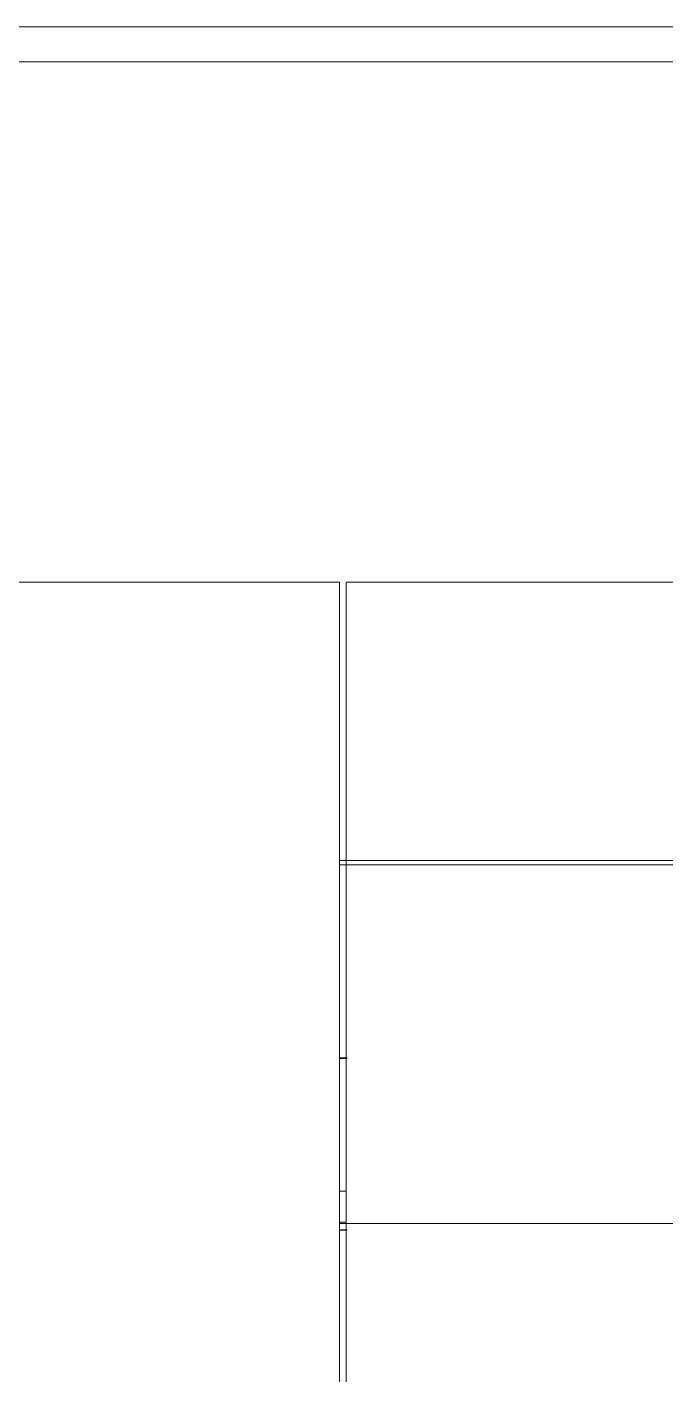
# Model space of a CAD drawing. Header units: millimetres. Extents: x 4134 to 7422, y 1400 to 3585.
# Drawn here: x 6142.55 to 6151.74, y 3361.38 to 3380.78 of the extents above; entities that cross this region are included whole.
import ezdxf

# ---------------------------------------------------------------- set-up
doc = ezdxf.new("R2010")
doc.units = ezdxf.units.MM
doc.layers.add('000-PI-Oprema', color=30, linetype='Continuous', lineweight=5)
doc.layers.add('004-PI-DIN Šina', color=3, linetype='Continuous')

# ---------------------------------------------------------------- blocks, each defined once
blk = doc.blocks.new('S7-1500 DQ HF - 6ES7522-1BL01-0AB0')
at = {"layer": '000-PI-Oprema', "color": 0, "linetype": 'ByBlock', "lineweight": 0}
for p, q in [((34.8, 147), (29.9, 147)), ((34.912, 140.15), (34.8, 140.15)), ((34.912, 140.144), (34.8, 140.144)), ((34.9, 138.234), (34.8, 138.234)), ((34.9, 138.234), (34.9, 137.784)), ((34.9, 137.784), (34.8, 137.784)), ((34.8, 137.675), (34.912, 137.675)), ((34.8, 137.672), (34.912, 137.672))]:
    blk.add_line(p, q, dxfattribs=at)
for points, knots in [([(34.8, 147), (34.8, 145.915), (34.8, 142.31), (34.8, 138.328), (34.8, 135.43), (34.8, 135.056)], [0, 0, 0, 0, 0.272684, 0.906013, 1, 1, 1, 1]), ([(34.9, 140.15), (34.9, 140.15), (34.9, 140.138), (34.9, 140.088), (34.9, 139.995), (34.9, 139.854), (34.9, 139.644), (34.9, 139.416), (34.9, 139.192), (34.9, 138.997), (34.9, 138.865), (34.9, 138.771), (34.9, 138.682), (34.9, 138.596), (34.9, 138.51), (34.9, 138.43), (34.9, 138.333), (34.9, 138.242), (34.9, 138.182), (34.9, 138.147), (34.9, 138.126), (34.9, 138.115), (34.9, 138.111), (34.9, 138.122), (34.9, 138.162), (34.9, 138.206), (34.9, 138.231)], [0, 0, 0, 0, 0.054923, 0.109157, 0.158857, 0.213508, 0.264907, 0.320314, 0.369873, 0.418461, 0.471704, 0.5026, 0.551052, 0.617218, 0.660884, 0.691286, 0.712023, 0.730248, 0.751802, 0.781189, 0.80362, 0.828627, 0.856379, 0.904145, 0.9524, 1, 1, 1, 1]), ([(34.9, 137.784), (34.9, 137.761), (34.9, 137.72), (34.9, 137.681), (34.9, 137.672), (34.9, 137.672), (34.9, 137.672)], [0, 0, 0, 0, 0.351048, 0.67786, 0.983317, 1, 1, 1, 1])]:
    blk.add_open_spline(points, degree=3, knots=knots, dxfattribs=at)
blk = doc.blocks.new('S7-1500 AQ HF - 6ES7532-5HF00-0AB0')
at = {"layer": '000-PI-Oprema', "color": 0, "linetype": 'ByBlock', "lineweight": 0}
blk.add_line((5, 147), (0.1, 147), dxfattribs=at)
blk.add_open_spline([(0.1, 147), (0.1, 145.915), (0.1, 142.31), (0.1, 138.328), (0.1, 135.43), (0.1, 135.056)], degree=3, knots=[0, 0, 0, 0, 0.272684, 0.906013, 1, 1, 1, 1], dxfattribs=at)

msp = doc.modelspace()

# ---------------------------------------------------------------- linework, layer by layer
at = {"layer": '004-PI-DIN Šina', "color": 0, "linetype": 'ByBlock', "lineweight": 0}
for p, q in [((6376.048, 3380.778), (5893.448, 3380.778)), ((6376.048, 3380.278), (5893.448, 3380.278)), ((6376.048, 3368.778), (6147.048, 3368.778)), ((6376.048, 3368.717), (6147.048, 3368.717)), ((6376.048, 3363.554), (6147.048, 3363.554))]:
    msp.add_line(p, q, dxfattribs=at)

# ---------------------------------------------------------------- block references
at = {"layer": '000-PI-Oprema', "color": 0, "linetype": 'ByBlock', "lineweight": 0}
for name, p in [('S7-1500 DQ HF - 6ES7522-1BL01-0AB0', (6112.248, 3225.785)), ('S7-1500 AQ HF - 6ES7532-5HF00-0AB0', (6147.048, 3225.785))]:
    msp.add_blockref(name, p, dxfattribs=at)

doc.saveas('drawing.dxf')
